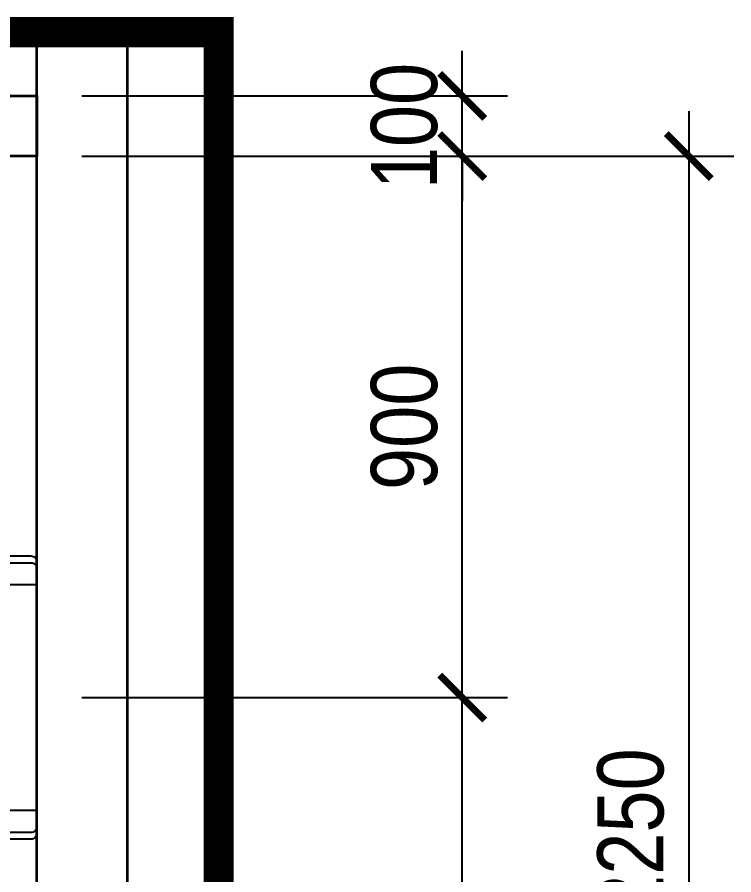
# Model space of a CAD drawing. Header units: inches. Extents: x 236662 to 497023, y -248575 to 81795.
# Drawn here: x 285890 to 287081, y -188388 to -186962 of the extents above; entities that cross this region are included whole.
import ezdxf
from ezdxf.xclip import XClip

# ---------------------------------------------------------------- set-up
doc = ezdxf.new("R2010")
doc.units = ezdxf.units.IN
doc.header["$LTSCALE"] = 10
doc.header["$MEASUREMENT"] = 0
doc.linetypes.add('ACAD_ISO02W100', pattern=[15, 12, -3])
doc.linetypes.add('CENTER', pattern=[2, 1.25, -0.25, 0.25, -0.25])
for name, color, linetype, lineweight in [('02. HP_BE TONG', 1, 'Continuous', 35), ('03. HP_TUONG', 2, 'Continuous', 35), ('05. HP_TRUC', 251, 'CENTER', 5), ('09_HP_HATCH', 8, 'Continuous', 5)]:
    doc.layers.add(name, color=color, linetype=linetype, lineweight=lineweight)
for name, color, linetype in [('07. HP_KY HIEU', 43, 'Continuous'), ('08. HP_DIM', 118, 'Continuous'), ('10. HP_VAT DUNG 1', 144, 'Continuous')]:
    doc.layers.add(name, color=color, linetype=linetype)
doc.styles.add('text2', font='VHELVCN.TTF')
doc.dimstyles.new('AL-100 (1-50)', dxfattribs={"dimscale": 0.5, "dimtxt": 220, "dimasz": 150, "dimexe": 150, "dimexo": 150, "dimgap": 80, "dimtad": 1, "dimdec": 0, "dimzin": 9, "dimtxsty": 'text2', "dimblk": 'ARCHTICK', "dimcen": 1, "dimdle": 150, "dimclrd": 256, "dimclre": 256, "dimclrt": 7, "dimadec": 0, "dimazin": 0, "dimtfac": 1, "dimtdec": 0, "dimtix": 1, "dimtmove": 2, "dimatfit": 3, "dimldrblk": 'ARCHTICK', "dimfxl": 1, "dimtolj": 1, "dimtzin": 0, "dimlwd": -1, "dimlwe": -1, "dimarcsym": 0})

# ---------------------------------------------------------------- blocks, each defined once
blk = doc.blocks.new('COT')
at = {"layer": '09_HP_HATCH'}
h = blk.add_hatch(dxfattribs=at)
h.set_pattern_fill('CHAU-01', color=256, scale=15, pattern_type=2)
h.set_pattern_definition([(50, (-55276.965, -37444.2), (107.58903, -9.41282), [11.25, -123.75]), (355, (-55276.97, -37444.2), (-20.8127, 112.82882), [9, -99]), (100.4514, (-55268, -37444.99), (86.7764, 103.41593), [9.56103, -105.17132]), (46.1842, (-55276.97, -37414.2), (160.08616, -24.82785), [16.875, -185.625]), (96.6356, (-55263.62, -37416.27), (140.1994, 146.11768), [14.34154, -157.75695]), (351.1842, (-55276.97, -37414.2), (140.1993, 146.1178), [13.5, -148.5]), (21, (-55261.965, -37421.7), (89.53606, -60.39283), [11.25, -123.75]), (326, (-55261.97, -37421.7), (36.4973, 108.7725), [9, -99]), (71.4514, (-55254.5, -37426.73), (126.0334, 48.37957), [9.56103, -105.17132]), (37.5, (-55276.965, -37444.2), (1.823978, 49.934078), [0, -97.8, 0, -100.5, 0, -99.375]), (7.5, (-55276.965, -37444.2), (39.46043, 59.161757), [0, -57.3, 0, -95.55, 0, -37.875]), (327.5, (-55310.415, -37444.2), (80.073365, -3.38323), [0, -37.5, 0, -117, 0, -155.25]), (317.5, (-55325.415, -37444.2), (87.477925, 15.01575), [0, -48.75, 0, -77.7, 0, -110.25]), (45, (-55276.965, -37444.2), (-45.07806, 45.07806), []), (45, (-55276.965, -37425.827), (-45.07806, 45.07806), [])])
h.paths.add_polyline_path([(0, -200), (300, -200), (300, 0), (0, 0)])
at = {"layer": '02. HP_BE TONG'}
blk.add_lwpolyline([(0, -200), (300, -200), (300, 0), (0, 0)], close=True, dxfattribs=at)
blk = doc.blocks.new('ádasdwdczxzc')
at = {"layer": '03. HP_TUONG'}
for p in [(-15000, 3600), (-9750, 3600), (-5550, 3600), (-300, 3600), (-15000, 200), (-9750, 200), (-5550, 200), (-300, 200)]:
    blk.add_blockref('COT', p, dxfattribs=at)
blk = doc.blocks.new('mb tang 1')
at = {"layer": '03. HP_TUONG'}
for points in [[(-15000, -550), (-15000, 0), (0, 0), (0, -3600), (-15000, -3600), (-15000, -3050)], [(-14700, -3050), (-14700, -3450), (-150, -3450), (-150, -150), (-14700, -150), (-14700, -550)]]:
    blk.add_lwpolyline(points, dxfattribs=at)
blk.add_lwpolyline([(-600, -1200), (-600, -1100), (-150, -1100), (-150, -1200)], close=True, dxfattribs=at)
at = {"layer": '08. HP_DIM'}
blk.add_blockref('ádasdwdczxzc', (0, -3600), dxfattribs=at)
blk = doc.blocks.new('_ArchTick')
at = {"color": 0, "linetype": 'ByBlock', "const_width": 0.15}
blk.add_lwpolyline([(-0.5, -0.5), (0.5, 0.5)], dxfattribs=at)
blk = doc.blocks.new('*D571')
at = {"layer": '08. HP_DIM', "transparency": 16777216}
for p, q in [((286629.8, -189017.9), (286629.8, -188018.4)), ((285997.6, -188093.4), (286704.8, -188093.4)), ((285997.6, -188942.9), (286704.8, -188942.9))]:
    blk.add_line(p, q, dxfattribs=at)
at = {"layer": 'Defpoints', "color": 0, "transparency": 16777216}
for p in [(285922.6, -188093.4), (286629.8, -188093.4), (285922.6, -188942.9)]:
    blk.add_point(p, dxfattribs=at)
at = {"layer": '08. HP_DIM', "transparency": 16777216, "xscale": 75, "yscale": 75, "zscale": 75}
for p, rotation in [((286629.8, -188093.4), 90), ((286629.8, -188942.9), 270)]:
    blk.add_blockref('_ArchTick', p, dxfattribs=dict(at, rotation=rotation))
at = {"layer": '08. HP_DIM', "color": 7, "transparency": 16777216, "insert": (286533.7, -188518.1), "char_height": 110, "attachment_point": 5, "rotation": 90, "style": 'text2'}
blk.add_mtext('\\A1;850', dxfattribs=at)
blk = doc.blocks.new('*D572')
at = {"layer": '08. HP_DIM', "transparency": 16777216}
for p, q in [((286629.8, -188168.4), (286629.8, -187117.9)), ((285997.6, -187192.9), (286704.8, -187192.9)), ((285997.6, -188093.4), (286704.8, -188093.4))]:
    blk.add_line(p, q, dxfattribs=at)
at = {"layer": 'Defpoints', "color": 0, "transparency": 16777216}
for p in [(285922.6, -187192.9), (286629.8, -187192.9), (285922.6, -188093.4)]:
    blk.add_point(p, dxfattribs=at)
at = {"layer": '08. HP_DIM', "transparency": 16777216, "xscale": 75, "yscale": 75, "zscale": 75}
for p, rotation in [((286629.8, -187192.9), 90), ((286629.8, -188093.4), 270)]:
    blk.add_blockref('_ArchTick', p, dxfattribs=dict(at, rotation=rotation))
at = {"layer": '08. HP_DIM', "color": 7, "transparency": 16777216, "insert": (286533.7, -187643.1), "char_height": 110, "attachment_point": 5, "rotation": 90, "style": 'text2'}
blk.add_mtext('\\A1;900', dxfattribs=at)
blk = doc.blocks.new('*D573')
at = {"layer": '08. HP_DIM', "transparency": 16777216}
for p, q in [((286629.8, -187092.9), (286629.8, -187017.9)), ((285997.6, -187092.9), (286704.8, -187092.9)), ((286629.8, -187192.9), (286629.8, -187092.9)), ((285997.6, -187192.9), (286704.8, -187192.9)), ((286629.8, -187192.9), (286629.8, -187267.9))]:
    blk.add_line(p, q, dxfattribs=at)
at = {"layer": 'Defpoints', "color": 0, "transparency": 16777216}
for p in [(285922.6, -187092.9), (286629.8, -187092.9), (285922.6, -187192.9)]:
    blk.add_point(p, dxfattribs=at)
at = {"layer": '08. HP_DIM', "transparency": 16777216, "xscale": 75, "yscale": 75, "zscale": 75}
for p, rotation in [((286629.8, -187092.9), 270), ((286629.8, -187192.9), 90)]:
    blk.add_blockref('_ArchTick', p, dxfattribs=dict(at, rotation=rotation))
at = {"layer": '08. HP_DIM', "color": 7, "transparency": 16777216, "insert": (286533.7, -187142.9), "char_height": 110, "attachment_point": 5, "rotation": 90, "style": 'text2'}
blk.add_mtext('\\A1;100', dxfattribs=at)
blk = doc.blocks.new('*D574')
at = {"layer": '08. HP_DIM', "transparency": 16777216}
for p, q in [((287006.3, -187117.9), (287006.3, -189517.9)), ((285997.6, -187192.9), (287081.3, -187192.9)), ((285997.6, -189442.9), (287081.3, -189442.9))]:
    blk.add_line(p, q, dxfattribs=at)
at = {"layer": 'Defpoints', "color": 0, "transparency": 16777216}
for p in [(285922.6, -187192.9), (285922.6, -189442.9), (287006.3, -189442.9)]:
    blk.add_point(p, dxfattribs=at)
at = {"layer": '08. HP_DIM', "transparency": 16777216, "xscale": 75, "yscale": 75, "zscale": 75}
for p, rotation in [((287006.3, -187192.9), 90), ((287006.3, -189442.9), 270)]:
    blk.add_blockref('_ArchTick', p, dxfattribs=dict(at, rotation=rotation))
at = {"layer": '08. HP_DIM', "color": 7, "transparency": 16777216, "insert": (286910.1, -188317.9), "char_height": 110, "attachment_point": 5, "rotation": 90, "style": 'text2'}
blk.add_mtext('\\A1;2250', dxfattribs=at)
blk = doc.blocks.new('FDGGDFGDFGDFGFD')
at = {"color": 252}
for p, q in [((-180, 204.7), (-180, -204.7)), ((-127.4, 212.8), (-127.4, 193.9)), ((-92.3, 212.8), (-92.3, 193.9)), ((-146.7, 181.8), (-165.9, 201)), ((0, 178.6), (-126.9, 178.6)), ((-100.4, 185.8), (-119.3, 185.8)), ((-215.1, 175), (-215.1, -175)), ((-144.9, 160.6), (-144.9, -160.6)), ((-146.7, -181.8), (-165.9, -201)), ((0, -178.6), (-126.9, -178.6))]:
    blk.add_line(p, q, dxfattribs=at)
blk.add_lwpolyline([(-100.4, 220.9, -0.381966), (-92.3, 213.7), (-9, 213.7, -0.414214), (0, 204.7), (0, -204.7, -0.414214), (-9, -213.7), (-171, -213.7, -0.056436), (-673.2, -128.2, -0.271858), (-687.3, -113.3, -0.114547), (-687.2, 113.4, -0.271578), (-673, 128.2, -0.056423), (-171, 213.7), (-127.3, 213.7, -0.381966), (-119.3, 220.9)], format="xyb", close=True, dxfattribs=at)
blk.add_lwpolyline([(-237, 195.2), (-237, 195.2)], close=True, dxfattribs=at)
for centre, radius, start, end in [((-85, -1683.8), 1892.3, 92.8743, 107.6554), ((-171, 204.7), 9, 90, 180), ((-85, -1683.8), 1885.1, 94.6245, 107.5277), ((-235.4, 175), 20.3, 0, 94.6246), ((-119.3, 193.9), 8.1, 180, 270), ((-100.4, 193.9), 8.1, 270, 0), ((-126.9, 160.6), 18, 90, 180), ((-652.8, 100.1), 20.3, 107.6554, 167.5059), ((-646.6, 94.5), 20.3, 107.5277, 168.1005), ((-201.2, 0), 482.8, 167.5059, 192.4941), ((-195.6, -0.6), 481.2, 168.1005, 191.7373), ((-652.8, -100.1), 20.3, 192.4941, 252.3446), ((-646.9, -94.4), 20.3, 191.7373, 252.464), ((-85, 1683.8), 1892.3, 252.3446, 267.1257), ((-85, 1683.8), 1885.1, 252.464, 265.3754), ((-126.9, -160.6), 18, 180, 270), ((-235.4, -175), 20.3, 265.3754, 0), ((-171, -204.7), 9, 180, 270)]:
    blk.add_arc(centre, radius, start, end, dxfattribs=at)
blk = doc.blocks.new('xi bet')
blk.add_lwpolyline([(-4710337.2, 6048009.8), (-4710167.1, 6048009.8, 0.414214), (-4710157.7, 6048019.2), (-4710157.7, 6048449.2, 0.414214), (-4710167.1, 6048458.6), (-4710254.6, 6048458.6, 0.381966), (-4710263.1, 6048466.2), (-4710282.9, 6048466.2, 0.381966), (-4710291.4, 6048458.6), (-4710337.2, 6048458.6, 0.056423), (-4710864.4, 6048368.9, 0.271578), (-4710879.2, 6048353.2, 0.114547), (-4710879.3, 6048115.2, 0.271858), (-4710864.5, 6048099.6, 0.056436)], format="xyb", close=True)
at = {"linetype": 'Continuous', "xscale": -1, "rotation": 180}
blk.add_blockref('FDGGDFGDFGDFGFD', (-4710157.7, 6048234.2), dxfattribs=at)
blk = doc.blocks.new('NOITHATTANG1')
at = {"layer": '10. HP_VAT DUNG 1', "extrusion": (0, 0, -1), "xscale": 1.049999999813735, "yscale": 1.049999999813735, "zscale": -1.049999999813735, "rotation": 180}
blk.add_blockref('xi bet', (-4945515.6, 6352145.4), dxfattribs=at)

msp = doc.modelspace()

# ---------------------------------------------------------------- linework, layer by layer
at = {"layer": '05. HP_TRUC', "ltscale": 10}
msp.add_line((286072.6, -187263.2), (286072.6, -190918.4), dxfattribs=at)
at = {"layer": '07. HP_KY HIEU', "linetype": 'ACAD_ISO02W100', "ltscale": 5, "const_width": 50, "elevation": -6.3}
msp.add_lwpolyline([(284501.9, -186986.8), (286225, -186986.8), (286225, -189752.9), (284501.9, -189752.9)], close=True, dxfattribs=at)

# ---------------------------------------------------------------- block references
ref = msp.add_blockref('mb tang 1', (286072.6, -185992.9))
XClip(ref).set_block_clipping_path([(-1570.7368883982, -3760.0338955933), (152.4078015959, -993.9278662088)])

# ---------------------------------------------------------------- dimensions: what is measured, and where the dimension line sits
at = {"layer": '08. HP_DIM'}
for base, p1, p2, picture, middle in [((286629.8, -187092.9), (285922.6, -187192.9), (285922.6, -187092.9), '*D573', (286533.7, -187142.9)), ((286629.828, -187192.8947), (285922.5982, -188093.3566), (285922.5982, -187192.8947), '*D572', (286533.6547, -187643.1256)), ((287006.3, -189442.9), (285922.6, -187192.9), (285922.6, -189442.9), '*D574', (286910.1, -188317.9)), ((286629.828, -188093.3566), (285922.5982, -188942.8947), (285922.5982, -188093.3566), '*D571', (286533.6547, -188518.1256))]:
    dim = msp.add_linear_dim(base=base, p1=p1, p2=p2, angle=90, dimstyle='AL-100 (1-50)', dxfattribs=at)
    dim.commit()
    dim.dimension.update_dxf_attribs({"geometry": picture, "text_midpoint": middle})

# ---------------------------------------------------------------- next in the draw order: block references
ref = msp.add_blockref('NOITHATTANG1', (286072.6, -189592.9), dxfattribs=at)
XClip(ref).set_block_clipping_path([(-1570.7368883983, -160.0338955933), (152.4078015959, 2606.0721337913)])

doc.saveas('drawing.dxf')
